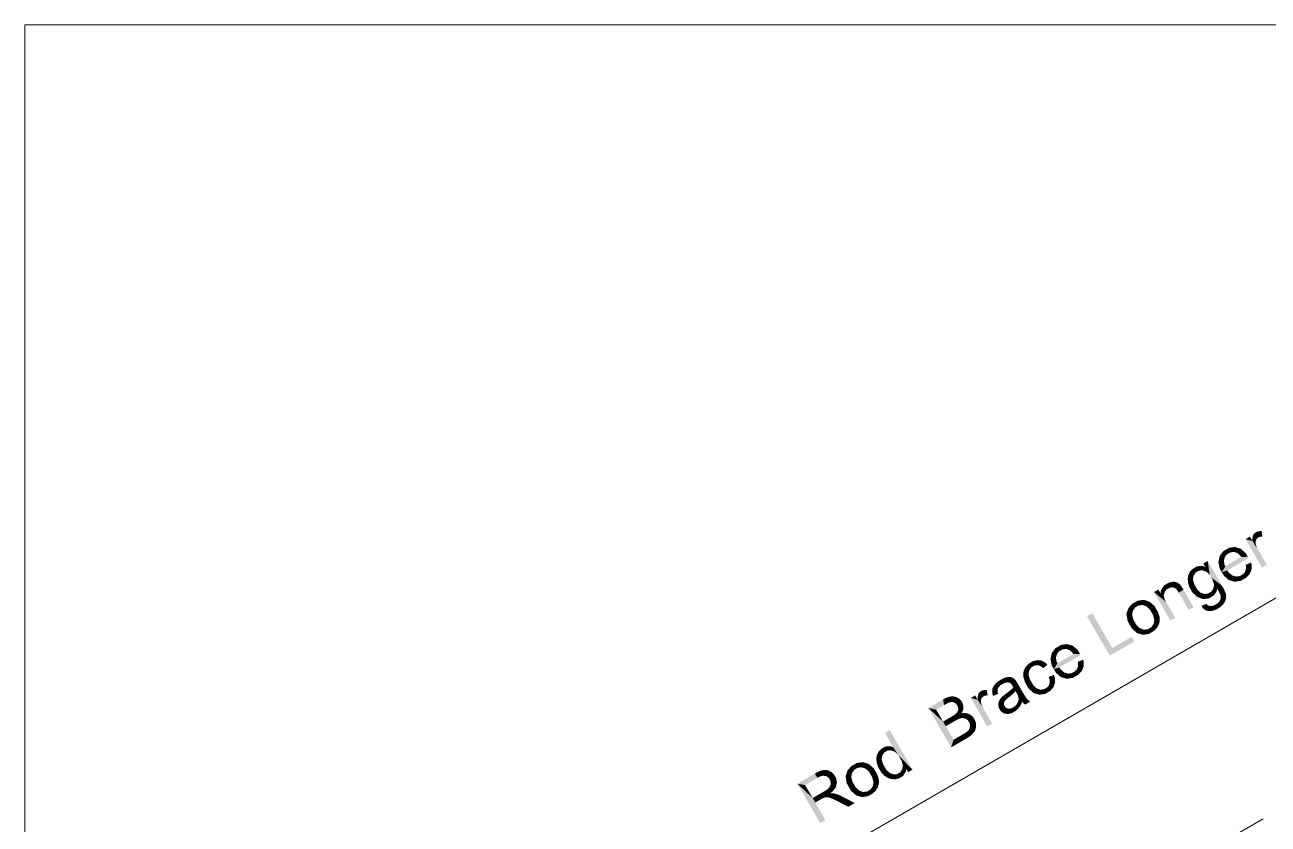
# Model space of a CAD drawing. Header units: millimetres. Extents: x 2 to 579, y 1 to 405.
# Drawn here: x 128.33 to 165.26, y 131.91 to 155.66 of the extents above; entities that cross this region are included whole.
import ezdxf

# ---------------------------------------------------------------- set-up
doc = ezdxf.new("R2010")
doc.units = ezdxf.units.MM
doc.linetypes.add('XKITLINE00', pattern=[0])
doc.layers.add('LinkedObject', color=7, linetype='Continuous', lineweight=0)

# ---------------------------------------------------------------- blocks, each defined once
blk = doc.blocks.new('*A4')
at = {"layer": 'LinkedObject'}
for points in [[(164.798, 140.325), (164.593, 140.379), (164.723, 140.454)], [(164.593, 140.379), (164.798, 140.325), (165.083, 139.531)], [(164.807, 140.47), (164.798, 140.325), (164.796, 140.384)], [(164.82, 140.496), (164.798, 140.325), (164.807, 140.47)], [(164.95, 140.411), (164.798, 140.325), (164.82, 140.496)], [(164.916, 140.373), (164.798, 140.325), (164.95, 140.411)], [(164.905, 140.348), (164.798, 140.325), (164.916, 140.373)], [(164.832, 140.523), (164.973, 140.425), (164.82, 140.496)], [(164.82, 140.496), (164.973, 140.425), (164.95, 140.411)], [(164.87, 140.563), (164.973, 140.425), (164.832, 140.523)], [(164.895, 140.578), (164.973, 140.425), (164.87, 140.563)], [(165.018, 140.618), (164.895, 140.578), (164.931, 140.599)], [(165.068, 140.617), (164.895, 140.578), (165.018, 140.618)], [(165.06, 140.455), (164.895, 140.578), (165.068, 140.617)], [(164.895, 140.578), (164.999, 140.44), (164.973, 140.425)], [(164.999, 140.44), (164.895, 140.578), (165.06, 140.455)], [(165.06, 140.455), (165.068, 140.617), (165.095, 140.455)], [(164.024, 140.074), (163.807, 139.792), (163.936, 140.024)], [(164.043, 139.928), (163.807, 139.792), (164.024, 140.074)], [(163.936, 140.024), (163.807, 139.792), (163.828, 139.882)], [(164.28, 140.146), (164.024, 140.074), (164.108, 140.123)], [(164.368, 140.119), (164.024, 140.074), (164.28, 140.146)], [(164.26, 139.998), (164.024, 140.074), (164.368, 140.119)], [(164.024, 140.074), (164.147, 139.988), (164.093, 139.957)], [(164.147, 139.988), (164.024, 140.074), (164.26, 139.998)], [(164.043, 139.928), (164.024, 140.074), (164.093, 139.957)], [(164.26, 139.998), (164.368, 140.119), (164.318, 139.977)], [(164.368, 140.119), (164.356, 139.963), (164.318, 139.977)], [(164.356, 139.963), (164.368, 140.119), (164.429, 139.898)], [(164.603, 139.961), (164.368, 140.119), (164.455, 140.092)], [(164.429, 139.898), (164.368, 140.119), (164.603, 139.961)], [(164.895, 140.323), (164.798, 140.325), (164.905, 140.348)], [(164.798, 140.325), (164.971, 140.058), (165.227, 139.614)], [(164.971, 140.058), (164.798, 140.325), (164.944, 140.103)], [(164.944, 140.103), (164.798, 140.325), (164.908, 140.194)], [(164.908, 140.194), (164.798, 140.325), (164.898, 140.239)], [(164.898, 140.239), (164.798, 140.325), (164.891, 140.269)], [(164.891, 140.269), (164.798, 140.325), (164.895, 140.323)], [(165.083, 139.531), (164.798, 140.325), (165.227, 139.614)], [(163.471, 139.73), (163.398, 139.551), (163.339, 139.653)], [(163.53, 139.316), (163.398, 139.551), (163.471, 139.73)], [(163.575, 139.239), (163.471, 139.73), (163.893, 138.998)], [(163.53, 139.316), (163.471, 139.73), (163.575, 139.239)], [(163.807, 139.792), (163.827, 139.503), (163.786, 139.701)], [(163.98, 139.847), (163.807, 139.792), (164.043, 139.928)], [(163.965, 139.795), (163.807, 139.792), (163.98, 139.847)], [(163.807, 139.792), (163.965, 139.795), (163.951, 139.742)], [(163.951, 139.742), (163.827, 139.503), (163.807, 139.792)], [(163.964, 139.632), (163.827, 139.503), (163.951, 139.742)], [(163.827, 139.503), (163.964, 139.632), (163.993, 139.575)], [(164.667, 139.849), (163.889, 139.396), (164.663, 139.856)], [(163.993, 139.575), (164.663, 139.856), (163.889, 139.396)], [(164.677, 139.83), (163.889, 139.396), (164.667, 139.849)], [(164.684, 139.817), (163.889, 139.396), (164.677, 139.83)], [(164.053, 139.452), (163.889, 139.396), (164.684, 139.817)], [(164.465, 139.848), (164.663, 139.856), (163.993, 139.575)], [(164.429, 139.898), (164.603, 139.961), (164.465, 139.848)], [(164.663, 139.856), (164.465, 139.848), (164.603, 139.961)], [(164.757, 139.683), (164.607, 139.56), (164.597, 139.615)], [(164.601, 139.468), (164.757, 139.683), (164.77, 139.469)], [(164.607, 139.56), (164.757, 139.683), (164.601, 139.468)], [(164.77, 139.469), (164.757, 139.683), (164.777, 139.607)], [(162.892, 139.308), (163.042, 139.244), (162.874, 139.193)], [(163.053, 139.302), (162.892, 139.308), (162.917, 139.36)], [(163.042, 139.244), (162.892, 139.308), (163.053, 139.302)], [(162.943, 139.412), (163.112, 139.388), (162.917, 139.36)], [(162.917, 139.36), (163.112, 139.388), (163.053, 139.302)], [(163.025, 139.497), (163.112, 139.388), (162.943, 139.412)], [(163.081, 139.529), (163.112, 139.388), (163.025, 139.497)], [(163.314, 139.583), (163.081, 139.529), (163.156, 139.573)], [(163.398, 139.551), (163.081, 139.529), (163.314, 139.583)], [(163.314, 139.452), (163.081, 139.529), (163.398, 139.551)], [(163.081, 139.529), (163.208, 139.444), (163.16, 139.416)], [(163.208, 139.444), (163.081, 139.529), (163.314, 139.452)], [(163.112, 139.388), (163.081, 139.529), (163.16, 139.416)], [(163.314, 139.452), (163.398, 139.551), (163.371, 139.433)], [(163.371, 139.433), (163.398, 139.551), (163.428, 139.413)], [(163.428, 139.413), (163.398, 139.551), (163.53, 139.316)], [(163.993, 139.575), (163.889, 139.396), (163.827, 139.503)], [(164.097, 139.385), (163.889, 139.396), (164.053, 139.452)], [(163.889, 139.396), (164.183, 139.138), (163.948, 139.293)], [(164.097, 139.385), (164.183, 139.138), (163.889, 139.396)], [(163.948, 139.293), (164.183, 139.138), (164.095, 139.164)], [(164.198, 139.301), (164.183, 139.138), (164.097, 139.385)], [(164.183, 139.138), (164.198, 139.301), (164.27, 139.113)], [(164.255, 139.284), (164.27, 139.113), (164.198, 139.301)], [(164.312, 139.268), (164.27, 139.113), (164.255, 139.284)], [(164.312, 139.268), (164.543, 139.194), (164.27, 139.113)], [(164.422, 139.282), (164.543, 139.194), (164.312, 139.268)], [(164.475, 139.312), (164.543, 139.194), (164.422, 139.282)], [(164.514, 139.335), (164.543, 139.194), (164.475, 139.312)], [(164.514, 139.335), (164.744, 139.406), (164.543, 139.194)], [(164.57, 139.395), (164.744, 139.406), (164.514, 139.335)], [(164.543, 139.194), (164.744, 139.406), (164.617, 139.237)], [(164.585, 139.432), (164.77, 139.469), (164.57, 139.395)], [(164.744, 139.406), (164.57, 139.395), (164.77, 139.469)], [(164.601, 139.468), (164.77, 139.469), (164.585, 139.432)], [(164.617, 139.237), (164.744, 139.406), (164.717, 139.343)], [(162.073, 138.761), (161.873, 138.807), (162.003, 138.882)], [(162.261, 139.056), (162.079, 138.858), (162.173, 139.005)], [(162.256, 138.888), (162.079, 138.858), (162.261, 139.056)], [(162.194, 138.813), (162.079, 138.858), (162.256, 138.888)], [(162.256, 138.888), (162.261, 139.056), (162.302, 138.914)], [(162.299, 139.078), (162.388, 138.946), (162.261, 139.056)], [(162.261, 139.056), (162.388, 138.946), (162.331, 138.931)], [(162.302, 138.914), (162.261, 139.056), (162.331, 138.931)], [(162.377, 139.105), (162.388, 138.946), (162.299, 139.078)], [(162.417, 139.109), (162.388, 138.946), (162.377, 139.105)], [(162.388, 138.946), (162.417, 139.109), (162.417, 138.946)], [(162.526, 139.106), (162.417, 139.109), (162.457, 139.114)], [(162.417, 139.109), (162.446, 138.945), (162.417, 138.946)], [(162.555, 139.092), (162.417, 139.109), (162.526, 139.106)], [(162.495, 138.927), (162.417, 139.109), (162.555, 139.092)], [(162.446, 138.945), (162.417, 139.109), (162.495, 138.927)], [(162.555, 139.092), (162.516, 138.911), (162.495, 138.927)], [(162.584, 139.079), (162.516, 138.911), (162.555, 139.092)], [(162.637, 139.039), (162.516, 138.911), (162.584, 139.079)], [(162.516, 138.911), (162.637, 139.039), (162.537, 138.894)], [(162.537, 138.894), (162.637, 139.039), (162.661, 139.012)], [(162.661, 139.012), (162.583, 138.833), (162.537, 138.894)], [(162.676, 138.995), (162.583, 138.833), (162.661, 139.012)], [(162.721, 138.927), (162.583, 138.833), (162.676, 138.995)], [(162.721, 138.927), (162.609, 138.789), (162.583, 138.833)], [(162.749, 138.877), (162.609, 138.789), (162.721, 138.927)], [(162.874, 139.193), (163.042, 139.244), (162.882, 139.129)], [(162.882, 139.129), (163.042, 139.244), (163.031, 139.186)], [(163.031, 139.186), (162.967, 138.88), (162.882, 139.129)], [(162.882, 139.129), (162.967, 138.88), (162.889, 139.065)], [(162.889, 139.065), (162.967, 138.88), (162.932, 138.94)], [(163.064, 139.052), (162.967, 138.88), (163.031, 139.186)], [(162.967, 138.88), (163.064, 139.052), (163.108, 138.975)], [(163.157, 138.892), (162.967, 138.88), (163.108, 138.975)], [(163.157, 138.892), (163.237, 138.633), (162.967, 138.88)], [(163.26, 138.789), (163.237, 138.633), (163.157, 138.892)], [(163.75, 138.909), (163.574, 138.818), (163.635, 138.904)], [(163.735, 138.826), (163.574, 138.818), (163.75, 138.909)], [(163.575, 139.239), (163.893, 138.998), (163.622, 139.157)], [(163.622, 139.157), (163.893, 138.998), (163.658, 139.019)], [(163.646, 138.961), (163.75, 138.909), (163.635, 138.904)], [(163.658, 139.019), (163.75, 138.909), (163.646, 138.961)], [(163.658, 139.019), (163.893, 138.998), (163.75, 138.909)], [(163.893, 138.998), (163.791, 138.839), (163.75, 138.909)], [(163.951, 138.899), (163.791, 138.839), (163.893, 138.998)], [(163.791, 138.839), (163.951, 138.899), (163.839, 138.745)], [(163.839, 138.745), (163.951, 138.899), (164.011, 138.748)], [(164.27, 139.113), (164.543, 139.194), (164.45, 139.14)], [(161.561, 138.575), (161.298, 138.499), (161.386, 138.55)], [(161.65, 138.55), (161.298, 138.499), (161.561, 138.575)], [(161.532, 138.421), (161.298, 138.499), (161.65, 138.55)], [(161.532, 138.421), (161.65, 138.55), (161.591, 138.402)], [(161.65, 138.55), (161.65, 138.382), (161.591, 138.402)], [(161.885, 138.398), (161.65, 138.55), (161.738, 138.524)], [(161.943, 138.298), (161.65, 138.55), (161.885, 138.398)], [(161.755, 138.284), (161.65, 138.55), (161.943, 138.298)], [(161.65, 138.382), (161.65, 138.55), (161.755, 138.284)], [(161.873, 138.807), (162.239, 138.505), (162.363, 137.959)], [(162.239, 138.505), (161.873, 138.807), (162.192, 138.587)], [(162.162, 138.716), (161.873, 138.807), (162.073, 138.761)], [(162.192, 138.587), (161.873, 138.807), (162.162, 138.716)], [(162.079, 138.858), (162.194, 138.813), (162.073, 138.761)], [(162.073, 138.761), (162.194, 138.813), (162.162, 138.716)], [(162.609, 138.789), (162.749, 138.877), (162.907, 138.273)], [(162.907, 138.273), (162.749, 138.877), (163.05, 138.356)], [(162.967, 138.88), (163.237, 138.633), (163.018, 138.791)], [(163.018, 138.791), (163.237, 138.633), (163.153, 138.668)], [(163.237, 138.633), (163.26, 138.789), (163.315, 138.77)], [(163.37, 138.751), (163.237, 138.633), (163.315, 138.77)], [(163.37, 138.751), (163.58, 138.663), (163.237, 138.633)], [(163.237, 138.633), (163.58, 138.663), (163.322, 138.597)], [(163.322, 138.597), (163.58, 138.663), (163.493, 138.612)], [(163.475, 138.761), (163.58, 138.663), (163.37, 138.751)], [(163.58, 138.663), (163.475, 138.761), (163.525, 138.79)], [(163.574, 138.818), (163.58, 138.663), (163.525, 138.79)], [(163.65, 138.703), (163.574, 138.818), (163.735, 138.826)], [(163.58, 138.663), (163.574, 138.818), (163.65, 138.703)], [(163.821, 138.531), (163.963, 138.491), (163.756, 138.466)], [(163.963, 138.491), (163.821, 138.531), (163.837, 138.566)], [(163.852, 138.602), (163.963, 138.491), (163.837, 138.566)], [(163.839, 138.745), (164.011, 138.748), (163.846, 138.72)], [(163.846, 138.72), (164.011, 138.748), (163.857, 138.678)], [(164.015, 138.695), (163.852, 138.602), (163.857, 138.678)], [(164.019, 138.642), (163.852, 138.602), (164.015, 138.695)], [(163.993, 138.54), (163.852, 138.602), (164.019, 138.642)], [(163.963, 138.491), (163.852, 138.602), (163.993, 138.54)], [(163.857, 138.678), (164.011, 138.748), (164.015, 138.695)], [(160.04, 138.176), (160.561, 136.918), (159.885, 138.086)], [(160.635, 137.145), (160.561, 136.918), (160.04, 138.176)], [(161.087, 138.251), (161.158, 137.828), (161.054, 138.157)], [(161.054, 138.157), (161.158, 137.828), (161.09, 137.945)], [(161.298, 138.499), (161.087, 138.251), (161.22, 138.454)], [(161.314, 138.349), (161.087, 138.251), (161.298, 138.499)], [(161.22, 138.454), (161.087, 138.251), (161.114, 138.33)], [(161.248, 138.257), (161.087, 138.251), (161.314, 138.349)], [(161.087, 138.251), (161.248, 138.257), (161.235, 138.196)], [(161.223, 138.136), (161.158, 137.828), (161.087, 138.251)], [(161.223, 138.136), (161.087, 138.251), (161.235, 138.196)], [(161.298, 138.499), (161.42, 138.411), (161.367, 138.38)], [(161.42, 138.411), (161.298, 138.499), (161.532, 138.421)], [(161.314, 138.349), (161.298, 138.499), (161.367, 138.38)], [(161.755, 138.284), (161.943, 138.298), (161.8, 138.205)], [(161.943, 138.298), (161.848, 138.122), (161.8, 138.205)], [(161.848, 138.122), (161.943, 138.298), (161.884, 137.978)], [(161.884, 137.978), (161.943, 138.298), (162.043, 138.012)], [(162.04, 138.073), (161.943, 138.298), (161.99, 138.216)], [(162.043, 138.012), (161.943, 138.298), (162.04, 138.073)], [(162.363, 137.959), (162.239, 138.505), (162.507, 138.042)], [(163.458, 138.429), (163.284, 138.399), (163.435, 138.459)], [(163.284, 138.399), (163.458, 138.429), (163.322, 138.33)], [(163.322, 138.33), (163.458, 138.429), (163.426, 138.253)], [(163.426, 138.253), (163.458, 138.429), (163.492, 138.246)], [(163.492, 138.246), (163.458, 138.429), (163.509, 138.396)], [(163.538, 138.393), (163.492, 138.246), (163.509, 138.396)], [(163.576, 138.389), (163.492, 138.246), (163.538, 138.393)], [(163.576, 138.389), (163.776, 138.319), (163.492, 138.246)], [(163.492, 138.246), (163.776, 138.319), (163.559, 138.239)], [(163.559, 138.239), (163.776, 138.319), (163.701, 138.275)], [(163.66, 138.411), (163.776, 138.319), (163.576, 138.389)], [(163.776, 138.319), (163.66, 138.411), (163.706, 138.438)], [(163.756, 138.466), (163.776, 138.319), (163.706, 138.438)], [(163.756, 138.466), (163.963, 138.491), (163.776, 138.319)], [(163.776, 138.319), (163.963, 138.491), (163.84, 138.356)], [(163.84, 138.356), (163.963, 138.491), (163.933, 138.442)], [(161.258, 137.994), (161.158, 137.828), (161.223, 138.136)], [(161.158, 137.828), (161.258, 137.994), (161.305, 137.913)], [(161.352, 137.831), (161.158, 137.828), (161.305, 137.913)], [(161.352, 137.831), (161.457, 137.562), (161.158, 137.828)], [(161.158, 137.828), (161.457, 137.562), (161.219, 137.72)], [(161.458, 137.73), (161.457, 137.562), (161.352, 137.831)], [(161.984, 137.784), (161.795, 137.763), (161.86, 137.855)], [(161.952, 137.731), (161.795, 137.763), (161.984, 137.784)], [(161.872, 137.916), (162.016, 137.837), (161.86, 137.855)], [(161.86, 137.855), (162.016, 137.837), (161.984, 137.784)], [(162.043, 138.012), (161.872, 137.916), (161.884, 137.978)], [(162.045, 137.951), (161.872, 137.916), (162.043, 138.012)], [(162.016, 137.837), (161.872, 137.916), (162.045, 137.951)], [(161.29, 137.339), (160.635, 137.145), (161.21, 137.477)], [(161.219, 137.72), (161.457, 137.562), (161.369, 137.588)], [(161.457, 137.562), (161.458, 137.73), (161.516, 137.71)], [(161.575, 137.69), (161.457, 137.562), (161.516, 137.71)], [(161.575, 137.69), (161.81, 137.614), (161.457, 137.562)], [(161.457, 137.562), (161.81, 137.614), (161.545, 137.537)], [(161.545, 137.537), (161.81, 137.614), (161.721, 137.563)], [(161.688, 137.701), (161.81, 137.614), (161.575, 137.69)], [(161.81, 137.614), (161.688, 137.701), (161.742, 137.733)], [(161.795, 137.763), (161.81, 137.614), (161.742, 137.733)], [(161.865, 137.646), (161.795, 137.763), (161.952, 137.731)], [(161.81, 137.614), (161.795, 137.763), (161.865, 137.646)], [(159.035, 137.191), (158.818, 136.908), (158.948, 137.141)], [(159.055, 137.045), (158.818, 136.908), (159.035, 137.191)], [(158.948, 137.141), (158.818, 136.908), (158.839, 136.999)], [(158.991, 136.964), (158.818, 136.908), (159.055, 137.045)], [(159.292, 137.262), (159.035, 137.191), (159.12, 137.24)], [(159.379, 137.236), (159.035, 137.191), (159.292, 137.262)], [(159.272, 137.115), (159.035, 137.191), (159.379, 137.236)], [(159.035, 137.191), (159.159, 137.105), (159.104, 137.074)], [(159.159, 137.105), (159.035, 137.191), (159.272, 137.115)], [(159.055, 137.045), (159.035, 137.191), (159.104, 137.074)], [(159.272, 137.115), (159.379, 137.236), (159.33, 137.093)], [(159.379, 137.236), (159.368, 137.08), (159.33, 137.093)], [(159.368, 137.08), (159.379, 137.236), (159.441, 137.015)], [(159.614, 137.077), (159.379, 137.236), (159.466, 137.209)], [(159.441, 137.015), (159.379, 137.236), (159.614, 137.077)], [(159.441, 137.015), (159.614, 137.077), (159.477, 136.964)], [(159.675, 136.972), (159.477, 136.964), (159.614, 137.077)], [(160.561, 136.918), (160.635, 137.145), (161.29, 137.339)], [(158.16, 136.685), (158.234, 136.571), (158.074, 136.601)], [(158.214, 136.717), (158.234, 136.571), (158.16, 136.685)], [(158.416, 136.786), (158.214, 136.717), (158.283, 136.756)], [(158.48, 136.777), (158.214, 136.717), (158.416, 136.786)], [(158.397, 136.636), (158.214, 136.717), (158.48, 136.777)], [(158.214, 136.717), (158.324, 136.622), (158.288, 136.602)], [(158.324, 136.622), (158.214, 136.717), (158.397, 136.636)], [(158.234, 136.571), (158.214, 136.717), (158.288, 136.602)], [(158.397, 136.636), (158.48, 136.777), (158.435, 136.629)], [(158.48, 136.777), (158.473, 136.622), (158.435, 136.629)], [(158.473, 136.622), (158.48, 136.777), (158.545, 136.578)], [(158.657, 136.7), (158.48, 136.777), (158.544, 136.767)], [(158.707, 136.643), (158.48, 136.777), (158.657, 136.7)], [(158.545, 136.578), (158.48, 136.777), (158.707, 136.643)], [(158.818, 136.908), (158.838, 136.62), (158.797, 136.818)], [(158.977, 136.912), (158.818, 136.908), (158.991, 136.964)], [(158.818, 136.908), (158.977, 136.912), (158.962, 136.859)], [(158.962, 136.859), (158.838, 136.62), (158.818, 136.908)], [(158.976, 136.749), (158.838, 136.62), (158.962, 136.859)], [(158.838, 136.62), (158.976, 136.749), (159.004, 136.692)], [(159.004, 136.692), (158.9, 136.513), (158.838, 136.62)], [(159.678, 136.966), (158.9, 136.513), (159.675, 136.972)], [(159.004, 136.692), (159.675, 136.972), (158.9, 136.513)], [(159.689, 136.947), (158.9, 136.513), (159.678, 136.966)], [(159.696, 136.934), (158.9, 136.513), (159.689, 136.947)], [(159.064, 136.569), (158.9, 136.513), (159.696, 136.934)], [(159.477, 136.964), (159.675, 136.972), (159.004, 136.692)], [(159.768, 136.799), (159.619, 136.677), (159.609, 136.732)], [(159.613, 136.585), (159.768, 136.799), (159.782, 136.586)], [(159.619, 136.677), (159.768, 136.799), (159.613, 136.585)], [(159.782, 136.586), (159.768, 136.799), (159.788, 136.724)], [(158.011, 136.496), (158.157, 136.422), (157.986, 136.379)], [(157.986, 136.379), (158.157, 136.422), (157.993, 136.315)], [(157.993, 136.315), (158.157, 136.422), (158.146, 136.364)], [(158.146, 136.364), (158.087, 136.048), (157.993, 136.315)], [(157.993, 136.315), (158.087, 136.048), (158, 136.25)], [(158.168, 136.481), (158.011, 136.496), (158.042, 136.549)], [(158.157, 136.422), (158.011, 136.496), (158.168, 136.481)], [(158.074, 136.601), (158.234, 136.571), (158.042, 136.549)], [(158.042, 136.549), (158.234, 136.571), (158.168, 136.481)], [(158.183, 136.222), (158.087, 136.048), (158.146, 136.364)], [(158.545, 136.578), (158.707, 136.643), (158.58, 136.541)], [(158.897, 136.346), (158.768, 136.224), (158.745, 136.283)], [(158.768, 136.224), (158.897, 136.346), (158.779, 136.124)], [(158.779, 136.124), (158.897, 136.346), (158.911, 136.049)], [(158.935, 136.118), (158.897, 136.346), (158.928, 136.266)], [(158.911, 136.049), (158.897, 136.346), (158.935, 136.118)], [(159.109, 136.501), (158.9, 136.513), (159.064, 136.569)], [(158.9, 136.513), (159.194, 136.255), (158.96, 136.41)], [(159.109, 136.501), (159.194, 136.255), (158.9, 136.513)], [(158.96, 136.41), (159.194, 136.255), (159.107, 136.281)], [(159.21, 136.417), (159.194, 136.255), (159.109, 136.501)], [(159.194, 136.255), (159.21, 136.417), (159.282, 136.229)], [(159.267, 136.401), (159.282, 136.229), (159.21, 136.417)], [(159.323, 136.384), (159.282, 136.229), (159.267, 136.401)], [(159.323, 136.384), (159.554, 136.311), (159.282, 136.229)], [(159.282, 136.229), (159.554, 136.311), (159.462, 136.257)], [(159.433, 136.398), (159.554, 136.311), (159.323, 136.384)], [(159.486, 136.429), (159.554, 136.311), (159.433, 136.398)], [(159.526, 136.452), (159.554, 136.311), (159.486, 136.429)], [(159.526, 136.452), (159.755, 136.523), (159.554, 136.311)], [(159.581, 136.511), (159.755, 136.523), (159.526, 136.452)], [(159.554, 136.311), (159.755, 136.523), (159.628, 136.353)], [(159.597, 136.548), (159.782, 136.586), (159.581, 136.511)], [(159.755, 136.523), (159.581, 136.511), (159.782, 136.586)], [(159.613, 136.585), (159.782, 136.586), (159.597, 136.548)], [(159.628, 136.353), (159.755, 136.523), (159.728, 136.459)], [(157.241, 135.948), (157.07, 135.902), (157.255, 135.98)], [(157.076, 135.942), (157.255, 135.98), (157.07, 135.902)], [(157.228, 135.917), (157.07, 135.902), (157.241, 135.948)], [(157.115, 136.021), (157.255, 135.98), (157.076, 135.942)], [(157.148, 136.06), (157.255, 135.98), (157.115, 136.021)], [(157.268, 136.17), (157.148, 136.06), (157.18, 136.099)], [(157.32, 136.041), (157.148, 136.06), (157.268, 136.17)], [(157.255, 135.98), (157.148, 136.06), (157.32, 136.041)], [(157.323, 136.201), (157.424, 136.101), (157.268, 136.17)], [(157.32, 136.041), (157.268, 136.17), (157.37, 136.07)], [(157.37, 136.07), (157.268, 136.17), (157.424, 136.101)], [(157.513, 136.278), (157.323, 136.201), (157.472, 136.271)], [(157.52, 136.124), (157.323, 136.201), (157.513, 136.278)], [(157.472, 136.271), (157.323, 136.201), (157.377, 136.233)], [(157.424, 136.101), (157.323, 136.201), (157.52, 136.124)], [(157.623, 136.281), (157.513, 136.278), (157.555, 136.284)], [(157.65, 136.271), (157.513, 136.278), (157.623, 136.281)], [(157.52, 136.124), (157.513, 136.278), (157.562, 136.116)], [(157.562, 136.116), (157.513, 136.278), (157.592, 136.11)], [(157.513, 136.278), (157.648, 136.06), (157.592, 136.11)], [(157.65, 136.271), (157.648, 136.06), (157.513, 136.278)], [(157.662, 135.94), (157.76, 135.866), (157.548, 135.841)], [(157.677, 136.261), (157.648, 136.06), (157.65, 136.271)], [(157.728, 136.225), (157.648, 136.06), (157.677, 136.261)], [(157.751, 136.199), (157.648, 136.06), (157.728, 136.225)], [(157.648, 136.06), (157.751, 136.199), (157.765, 136.183)], [(157.648, 136.06), (157.765, 136.183), (157.673, 136.016)], [(157.694, 135.978), (157.76, 135.866), (157.662, 135.94)], [(157.673, 136.016), (157.765, 136.183), (157.676, 136.012)], [(157.676, 136.012), (157.765, 136.183), (157.686, 135.993)], [(157.686, 135.993), (157.765, 136.183), (157.694, 135.978)], [(157.694, 135.978), (157.765, 136.183), (157.76, 135.866)], [(157.807, 136.119), (157.76, 135.866), (157.765, 136.183)], [(157.835, 136.071), (157.76, 135.866), (157.807, 136.119)], [(157.835, 136.071), (157.79, 135.813), (157.76, 135.866)], [(157.946, 135.88), (157.79, 135.813), (157.835, 136.071)], [(158, 136.25), (158.087, 136.048), (158.047, 136.117)], [(158.087, 136.048), (158.183, 136.222), (158.231, 136.138)], [(158.281, 136.052), (158.087, 136.048), (158.231, 136.138)], [(158.281, 136.052), (158.38, 135.784), (158.087, 136.048)], [(158.087, 136.048), (158.38, 135.784), (158.148, 135.942)], [(158.148, 135.942), (158.38, 135.784), (158.295, 135.81)], [(158.385, 135.947), (158.38, 135.784), (158.281, 136.052)], [(158.38, 135.784), (158.385, 135.947), (158.44, 135.927)], [(158.495, 135.908), (158.38, 135.784), (158.44, 135.927)], [(158.725, 135.831), (158.602, 135.918), (158.655, 135.948)], [(158.697, 135.973), (158.725, 135.831), (158.655, 135.948)], [(158.697, 135.973), (158.911, 136.049), (158.725, 135.831)], [(158.752, 136.039), (158.911, 136.049), (158.697, 135.973)], [(158.725, 135.831), (158.911, 136.049), (158.794, 135.871)], [(158.911, 136.049), (158.752, 136.039), (158.766, 136.082)], [(158.779, 136.124), (158.911, 136.049), (158.766, 136.082)], [(158.794, 135.871), (158.911, 136.049), (158.887, 135.98)], [(155.638, 135.448), (155.17, 135.361), (155.609, 135.615)], [(155.676, 135.654), (155.795, 135.528), (155.609, 135.615)], [(155.609, 135.615), (155.795, 135.528), (155.701, 135.484)], [(155.638, 135.448), (155.609, 135.615), (155.701, 135.484)], [(155.794, 135.698), (155.795, 135.528), (155.676, 135.654)], [(155.857, 135.541), (155.794, 135.698), (155.844, 135.704)], [(155.795, 135.528), (155.794, 135.698), (155.826, 135.534)], [(155.826, 135.534), (155.794, 135.698), (155.857, 135.541)], [(155.895, 135.709), (155.914, 135.534), (155.844, 135.704)], [(155.844, 135.704), (155.914, 135.534), (155.857, 135.541)], [(155.99, 135.691), (155.914, 135.534), (155.895, 135.709)], [(156.034, 135.668), (155.914, 135.534), (155.99, 135.691)], [(155.914, 135.534), (156.034, 135.668), (155.941, 135.52)], [(156.034, 135.668), (155.968, 135.506), (155.941, 135.52)], [(155.968, 135.506), (156.034, 135.668), (156.011, 135.463)], [(156.011, 135.463), (156.034, 135.668), (156.169, 135.54)], [(156.146, 135.58), (156.034, 135.668), (156.079, 135.644)], [(156.169, 135.54), (156.034, 135.668), (156.146, 135.58)], [(156.636, 135.607), (156.431, 135.661), (156.561, 135.736)], [(156.431, 135.661), (156.636, 135.607), (156.921, 134.814)], [(156.645, 135.752), (156.636, 135.607), (156.634, 135.667)], [(156.658, 135.779), (156.636, 135.607), (156.645, 135.752)], [(156.788, 135.694), (156.636, 135.607), (156.658, 135.779)], [(156.754, 135.656), (156.636, 135.607), (156.788, 135.694)], [(156.743, 135.631), (156.636, 135.607), (156.754, 135.656)], [(156.733, 135.606), (156.636, 135.607), (156.743, 135.631)], [(156.636, 135.607), (156.809, 135.34), (157.065, 134.897)], [(156.809, 135.34), (156.636, 135.607), (156.782, 135.386)], [(156.782, 135.386), (156.636, 135.607), (156.746, 135.476)], [(156.746, 135.476), (156.636, 135.607), (156.736, 135.522)], [(156.736, 135.522), (156.636, 135.607), (156.729, 135.551)], [(156.729, 135.551), (156.636, 135.607), (156.733, 135.606)], [(156.921, 134.814), (156.636, 135.607), (157.065, 134.897)], [(156.67, 135.805), (156.811, 135.708), (156.658, 135.779)], [(156.658, 135.779), (156.811, 135.708), (156.788, 135.694)], [(156.708, 135.846), (156.811, 135.708), (156.67, 135.805)], [(156.733, 135.861), (156.811, 135.708), (156.708, 135.846)], [(156.856, 135.901), (156.733, 135.861), (156.769, 135.881)], [(156.906, 135.9), (156.733, 135.861), (156.856, 135.901)], [(156.898, 135.738), (156.733, 135.861), (156.906, 135.9)], [(156.733, 135.861), (156.837, 135.723), (156.811, 135.708)], [(156.837, 135.723), (156.733, 135.861), (156.898, 135.738)], [(156.898, 135.738), (156.906, 135.9), (156.933, 135.738)], [(157.07, 135.902), (157.091, 135.72), (157.064, 135.861)], [(157.064, 135.861), (157.091, 135.72), (157.075, 135.771)], [(157.228, 135.917), (157.091, 135.72), (157.07, 135.902)], [(157.228, 135.834), (157.091, 135.72), (157.228, 135.917)], [(157.091, 135.72), (157.228, 135.834), (157.242, 135.782)], [(157.42, 135.517), (157.263, 135.55), (157.276, 135.579)], [(157.29, 135.608), (157.435, 135.557), (157.276, 135.579)], [(157.276, 135.579), (157.435, 135.557), (157.42, 135.517)], [(157.328, 135.661), (157.435, 135.557), (157.29, 135.608)], [(157.352, 135.686), (157.435, 135.557), (157.328, 135.661)], [(157.37, 135.704), (157.462, 135.594), (157.352, 135.686)], [(157.435, 135.557), (157.352, 135.686), (157.448, 135.576)], [(157.448, 135.576), (157.352, 135.686), (157.462, 135.594)], [(157.428, 135.751), (157.516, 135.645), (157.37, 135.704)], [(157.37, 135.704), (157.516, 135.645), (157.462, 135.594)], [(157.467, 135.781), (157.557, 135.677), (157.428, 135.751)], [(157.428, 135.751), (157.557, 135.677), (157.516, 135.645)], [(157.548, 135.841), (157.629, 135.733), (157.467, 135.781)], [(157.467, 135.781), (157.629, 135.733), (157.557, 135.677)], [(157.548, 135.841), (157.76, 135.866), (157.629, 135.733)], [(157.629, 135.733), (157.76, 135.866), (157.73, 135.828)], [(157.946, 135.88), (157.817, 135.766), (157.79, 135.813)], [(158.081, 135.656), (157.957, 135.552), (157.812, 135.502)], [(157.834, 135.539), (158.081, 135.656), (157.812, 135.502)], [(157.817, 135.766), (157.946, 135.88), (157.847, 135.687)], [(157.834, 135.539), (158.003, 135.78), (158.081, 135.656)], [(157.853, 135.616), (158.003, 135.78), (157.834, 135.539)], [(157.847, 135.687), (157.946, 135.88), (158.003, 135.78)], [(158.003, 135.78), (157.849, 135.656), (157.847, 135.687)], [(157.849, 135.656), (158.003, 135.78), (157.853, 135.616)], [(157.957, 135.552), (158.081, 135.656), (157.978, 135.524)], [(157.978, 135.524), (158.081, 135.656), (158.101, 135.632)], [(158.101, 135.632), (158.022, 135.48), (157.978, 135.524)], [(158.121, 135.608), (158.022, 135.48), (158.101, 135.632)], [(158.121, 135.608), (158.047, 135.464), (158.022, 135.48)], [(158.169, 135.567), (158.047, 135.464), (158.121, 135.608)], [(158.047, 135.464), (158.169, 135.567), (158.196, 135.551)], [(158.495, 135.908), (158.725, 135.831), (158.38, 135.784)], [(158.38, 135.784), (158.725, 135.831), (158.466, 135.757)], [(158.466, 135.757), (158.725, 135.831), (158.638, 135.781)], [(158.602, 135.918), (158.725, 135.831), (158.495, 135.908)], [(155.404, 135.312), (155.17, 135.361), (155.638, 135.448)], [(155.17, 135.361), (155.688, 134.822), (155.846, 134.192)], [(155.608, 134.959), (155.688, 134.822), (155.17, 135.361)], [(155.17, 135.361), (155.404, 135.312), (155.608, 134.959)], [(155.913, 135.136), (156.15, 135.198), (156.015, 135.01)], [(155.983, 135.185), (156.15, 135.198), (155.913, 135.136)], [(156.002, 135.205), (156.179, 135.242), (155.983, 135.185)], [(156.15, 135.198), (155.983, 135.185), (156.179, 135.242)], [(156.026, 135.231), (156.179, 135.242), (156.002, 135.205)], [(156.169, 135.54), (156.028, 135.434), (156.011, 135.463)], [(156.015, 135.01), (156.15, 135.198), (156.106, 135.05)], [(156.026, 135.231), (156.21, 135.375), (156.179, 135.242)], [(156.054, 135.286), (156.21, 135.375), (156.026, 135.231)], [(156.028, 135.434), (156.169, 135.54), (156.046, 135.403)], [(156.046, 135.403), (156.169, 135.54), (156.06, 135.343)], [(156.057, 135.315), (156.21, 135.375), (156.054, 135.286)], [(156.21, 135.375), (156.057, 135.315), (156.06, 135.343)], [(156.06, 135.343), (156.169, 135.54), (156.21, 135.375)], [(156.15, 135.198), (156.177, 135.065), (156.106, 135.05)], [(156.323, 135.206), (156.15, 135.198), (156.211, 135.213)], [(156.243, 135.058), (156.15, 135.198), (156.323, 135.206)], [(156.177, 135.065), (156.15, 135.198), (156.243, 135.058)], [(156.212, 135.42), (156.169, 135.54), (156.191, 135.502)], [(156.21, 135.375), (156.169, 135.54), (156.212, 135.42)], [(156.179, 135.242), (156.21, 135.375), (156.209, 135.33)], [(156.243, 135.058), (156.323, 135.206), (156.274, 135.044)], [(156.274, 135.044), (156.323, 135.206), (156.305, 135.029)], [(156.305, 135.029), (156.323, 135.206), (156.373, 135.185)], [(157.263, 135.55), (157.419, 135.496), (157.249, 135.488)], [(157.249, 135.488), (157.419, 135.496), (157.25, 135.454)], [(157.25, 135.454), (157.419, 135.496), (157.418, 135.475)], [(157.418, 135.475), (157.287, 135.324), (157.25, 135.454)], [(157.25, 135.454), (157.287, 135.324), (157.251, 135.42)], [(157.251, 135.42), (157.287, 135.324), (157.27, 135.355)], [(157.419, 135.496), (157.263, 135.55), (157.42, 135.517)], [(157.427, 135.435), (157.287, 135.324), (157.418, 135.475)], [(157.287, 135.324), (157.427, 135.435), (157.438, 135.416)], [(157.455, 135.388), (157.287, 135.324), (157.438, 135.416)], [(157.287, 135.324), (157.455, 135.388), (157.318, 135.271)], [(157.318, 135.271), (157.455, 135.388), (157.406, 135.205)], [(157.406, 135.205), (157.455, 135.388), (157.463, 135.193)], [(157.463, 135.193), (157.455, 135.388), (157.504, 135.352)], [(157.504, 135.352), (157.52, 135.181), (157.463, 135.193)], [(157.537, 135.346), (157.52, 135.181), (157.504, 135.352)], [(157.57, 135.339), (157.52, 135.181), (157.537, 135.346)], [(157.52, 135.181), (157.57, 135.339), (157.647, 135.208)], [(157.717, 135.249), (157.57, 135.339), (157.644, 135.357)], [(157.647, 135.208), (157.57, 135.339), (157.717, 135.249)], [(157.686, 135.381), (157.759, 135.273), (157.644, 135.357)], [(157.644, 135.357), (157.759, 135.273), (157.717, 135.249)], [(157.727, 135.405), (157.759, 135.273), (157.686, 135.381)], [(157.859, 135.368), (157.727, 135.405), (157.791, 135.465)], [(157.83, 135.333), (157.727, 135.405), (157.859, 135.368)], [(157.759, 135.273), (157.727, 135.405), (157.83, 135.333)], [(157.957, 135.552), (157.791, 135.465), (157.812, 135.502)], [(157.937, 135.495), (157.791, 135.465), (157.957, 135.552)], [(157.887, 135.403), (157.791, 135.465), (157.937, 135.495)], [(157.859, 135.368), (157.791, 135.465), (157.887, 135.403)], [(155.959, 134.978), (155.608, 134.959), (155.862, 135.106)], [(155.688, 134.822), (155.608, 134.959), (155.959, 134.978)], [(155.846, 134.192), (155.688, 134.822), (155.92, 134.42)], [(156.015, 135.01), (155.862, 135.106), (155.913, 135.136)], [(155.959, 134.978), (155.862, 135.106), (156.015, 135.01)], [(156.373, 135.185), (156.355, 134.982), (156.305, 135.029)], [(156.423, 135.164), (156.355, 134.982), (156.373, 135.185)], [(156.503, 135.092), (156.355, 134.982), (156.423, 135.164)], [(156.532, 135.041), (156.355, 134.982), (156.503, 135.092)], [(156.355, 134.982), (156.532, 135.041), (156.373, 134.95)], [(156.532, 135.041), (156.39, 134.922), (156.373, 134.95)], [(156.39, 134.922), (156.532, 135.041), (156.406, 134.866)], [(156.406, 134.866), (156.532, 135.041), (156.586, 134.869)], [(156.586, 134.869), (156.408, 134.81), (156.406, 134.866)], [(156.589, 134.823), (156.408, 134.81), (156.586, 134.869)], [(156.578, 134.744), (156.408, 134.81), (156.589, 134.823)], [(156.583, 134.914), (156.532, 135.041), (156.556, 135)], [(156.586, 134.869), (156.532, 135.041), (156.583, 134.914)], [(154.026, 134.7), (154.125, 134.197), (153.882, 134.617)], [(154.026, 134.7), (154.283, 133.953), (154.125, 134.197)], [(154.283, 133.953), (154.026, 134.7), (154.702, 133.531)], [(155.92, 134.42), (156.291, 134.45), (155.846, 134.192)], [(156.212, 134.588), (156.291, 134.45), (155.92, 134.42)], [(156.25, 134.61), (156.347, 134.482), (156.212, 134.588)], [(156.212, 134.588), (156.347, 134.482), (156.291, 134.45)], [(156.301, 134.643), (156.436, 134.546), (156.25, 134.61)], [(156.25, 134.61), (156.436, 134.546), (156.347, 134.482)], [(156.314, 134.655), (156.436, 134.546), (156.301, 134.643)], [(156.469, 134.578), (156.314, 134.655), (156.338, 134.675)], [(156.436, 134.546), (156.314, 134.655), (156.469, 134.578)], [(156.374, 134.717), (156.549, 134.676), (156.338, 134.675)], [(156.338, 134.675), (156.549, 134.676), (156.469, 134.578)], [(156.563, 134.71), (156.374, 134.717), (156.397, 134.76)], [(156.549, 134.676), (156.374, 134.717), (156.563, 134.71)], [(156.408, 134.81), (156.578, 134.744), (156.397, 134.76)], [(156.397, 134.76), (156.578, 134.744), (156.563, 134.71)], [(156.469, 134.578), (156.549, 134.676), (156.501, 134.61)], [(153.772, 134.149), (153.859, 134.041), (153.694, 134.067)], [(153.824, 134.179), (153.859, 134.041), (153.772, 134.149)], [(153.862, 134.201), (153.956, 134.097), (153.824, 134.179)], [(153.824, 134.179), (153.956, 134.097), (153.907, 134.068)], [(153.859, 134.041), (153.824, 134.179), (153.907, 134.068)], [(153.94, 134.225), (153.956, 134.097), (153.862, 134.201)], [(153.979, 134.226), (153.956, 134.097), (153.94, 134.225)], [(153.979, 134.226), (154.062, 134.104), (153.956, 134.097)], [(154.018, 134.227), (154.062, 134.104), (153.979, 134.226)], [(154.091, 134.212), (154.062, 134.104), (154.018, 134.227)], [(154.125, 134.197), (154.062, 134.104), (154.091, 134.212)], [(154.062, 134.104), (154.125, 134.197), (154.119, 134.082)], [(154.119, 134.082), (154.125, 134.197), (154.176, 134.061)], [(154.125, 134.197), (154.283, 133.953), (154.176, 134.061)], [(153.218, 133.753), (152.955, 133.677), (153.043, 133.728)], [(153.307, 133.728), (152.955, 133.677), (153.218, 133.753)], [(153.189, 133.599), (152.955, 133.677), (153.307, 133.728)], [(153.189, 133.599), (153.307, 133.728), (153.248, 133.58)], [(153.307, 133.728), (153.307, 133.56), (153.248, 133.58)], [(153.542, 133.576), (153.307, 133.728), (153.395, 133.702)], [(153.6, 133.476), (153.307, 133.728), (153.542, 133.576)], [(153.412, 133.462), (153.307, 133.728), (153.6, 133.476)], [(153.307, 133.56), (153.307, 133.728), (153.412, 133.462)], [(153.641, 133.964), (153.792, 133.898), (153.624, 133.848)], [(153.624, 133.848), (153.792, 133.898), (153.632, 133.784)], [(153.632, 133.784), (153.792, 133.898), (153.783, 133.84)], [(153.783, 133.84), (153.723, 133.53), (153.632, 133.784)], [(153.632, 133.784), (153.723, 133.53), (153.641, 133.72)], [(153.802, 133.955), (153.641, 133.964), (153.667, 134.015)], [(153.792, 133.898), (153.641, 133.964), (153.802, 133.955)], [(153.641, 133.72), (153.723, 133.53), (153.686, 133.593)], [(153.694, 134.067), (153.859, 134.041), (153.667, 134.015)], [(153.667, 134.015), (153.859, 134.041), (153.802, 133.955)], [(153.822, 133.699), (153.723, 133.53), (153.783, 133.84)], [(154.283, 133.953), (154.702, 133.531), (154.333, 133.866)], [(154.333, 133.866), (154.702, 133.531), (154.379, 133.787)], [(154.379, 133.787), (154.702, 133.531), (154.414, 133.651)], [(151.878, 133.287), (151.28, 133.113), (151.798, 133.412)], [(152.053, 133.518), (151.798, 133.412), (152.003, 133.51)], [(152.054, 133.353), (151.798, 133.412), (152.053, 133.518)], [(152.003, 133.51), (151.798, 133.412), (151.876, 133.457)], [(151.798, 133.412), (151.943, 133.325), (151.878, 133.287)], [(151.943, 133.325), (151.798, 133.412), (152.054, 133.353)], [(152.103, 133.525), (152.099, 133.343), (152.053, 133.518)], [(152.053, 133.518), (152.099, 133.343), (152.054, 133.353)], [(152.099, 133.343), (152.103, 133.525), (152.145, 133.334)], [(152.247, 133.481), (152.103, 133.525), (152.2, 133.507)], [(152.145, 133.334), (152.103, 133.525), (152.247, 133.481)], [(152.247, 133.481), (152.214, 133.283), (152.145, 133.334)], [(152.294, 133.456), (152.214, 133.283), (152.247, 133.481)], [(152.37, 133.381), (152.214, 133.283), (152.294, 133.456)], [(152.397, 133.333), (152.214, 133.283), (152.37, 133.381)], [(152.744, 133.429), (152.814, 133.006), (152.711, 133.335)], [(152.955, 133.677), (152.744, 133.429), (152.877, 133.632)], [(152.971, 133.527), (152.744, 133.429), (152.955, 133.677)], [(152.877, 133.632), (152.744, 133.429), (152.771, 133.508)], [(152.905, 133.435), (152.744, 133.429), (152.971, 133.527)], [(152.744, 133.429), (152.905, 133.435), (152.892, 133.374)], [(152.88, 133.314), (152.814, 133.006), (152.744, 133.429)], [(152.88, 133.314), (152.744, 133.429), (152.892, 133.374)], [(152.955, 133.677), (153.077, 133.589), (153.024, 133.558)], [(153.077, 133.589), (152.955, 133.677), (153.189, 133.599)], [(152.971, 133.527), (152.955, 133.677), (153.024, 133.558)], [(153.412, 133.462), (153.6, 133.476), (153.457, 133.383)], [(153.6, 133.476), (153.505, 133.3), (153.457, 133.383)], [(153.505, 133.3), (153.6, 133.476), (153.541, 133.156)], [(153.541, 133.156), (153.6, 133.476), (153.7, 133.19)], [(153.697, 133.251), (153.6, 133.476), (153.647, 133.394)], [(153.7, 133.19), (153.6, 133.476), (153.697, 133.251)], [(153.723, 133.53), (153.822, 133.699), (153.87, 133.615)], [(153.917, 133.533), (153.723, 133.53), (153.87, 133.615)], [(153.723, 133.53), (153.917, 133.533), (153.761, 133.465)], [(153.761, 133.465), (153.917, 133.533), (153.85, 133.363)], [(153.85, 133.363), (153.917, 133.533), (153.903, 133.327)], [(153.903, 133.327), (153.917, 133.533), (154.022, 133.432)], [(154.022, 133.432), (154.066, 133.25), (153.903, 133.327)], [(154.079, 133.411), (154.066, 133.25), (154.022, 133.432)], [(154.066, 133.25), (154.079, 133.411), (154.124, 133.247)], [(154.124, 133.247), (154.079, 133.411), (154.137, 133.391)], [(154.137, 133.391), (154.342, 133.299), (154.124, 133.247)], [(154.241, 133.397), (154.342, 133.299), (154.137, 133.391)], [(154.342, 133.299), (154.241, 133.397), (154.288, 133.424)], [(154.335, 133.452), (154.342, 133.299), (154.288, 133.424)], [(154.335, 133.452), (154.506, 133.561), (154.342, 133.299)], [(154.392, 133.536), (154.506, 133.561), (154.335, 133.452)], [(154.342, 133.299), (154.506, 133.561), (154.421, 133.344)], [(154.506, 133.561), (154.392, 133.536), (154.403, 133.594)], [(154.414, 133.651), (154.506, 133.561), (154.403, 133.594)], [(154.414, 133.651), (154.702, 133.531), (154.506, 133.561)], [(154.421, 133.344), (154.506, 133.561), (154.502, 133.475)], [(154.506, 133.561), (154.702, 133.531), (154.568, 133.454)], [(151.509, 133.074), (151.28, 133.113), (151.878, 133.287)], [(151.733, 132.687), (151.956, 131.944), (151.28, 133.113)], [(151.28, 133.113), (151.509, 133.074), (151.733, 132.687)], [(152.217, 132.996), (152.438, 133.077), (152.194, 132.968)], [(152.423, 133.011), (152.194, 132.968), (152.438, 133.077)], [(152.33, 132.885), (152.194, 132.968), (152.423, 133.011)], [(152.214, 133.283), (152.397, 133.333), (152.238, 133.242)], [(152.241, 133.025), (152.438, 133.077), (152.217, 132.996)], [(152.397, 133.333), (152.255, 133.214), (152.238, 133.242)], [(152.438, 133.077), (152.241, 133.025), (152.266, 133.086)], [(152.255, 133.214), (152.397, 133.333), (152.269, 133.152)], [(152.268, 133.119), (152.438, 133.077), (152.266, 133.086)], [(152.269, 133.152), (152.438, 133.077), (152.268, 133.119)], [(152.269, 133.152), (152.397, 133.333), (152.438, 133.077)], [(152.454, 133.143), (152.397, 133.333), (152.433, 133.271)], [(152.438, 133.077), (152.397, 133.333), (152.454, 133.143)], [(152.711, 133.335), (152.814, 133.006), (152.746, 133.123)], [(152.915, 133.172), (152.814, 133.006), (152.88, 133.314)], [(152.814, 133.006), (152.915, 133.172), (152.962, 133.091)], [(153.009, 133.009), (152.814, 133.006), (152.962, 133.091)], [(153.009, 133.009), (153.114, 132.741), (152.814, 133.006)], [(152.814, 133.006), (153.114, 132.741), (152.876, 132.898)], [(153.115, 132.908), (153.114, 132.741), (153.009, 133.009)], [(153.641, 132.962), (153.452, 132.941), (153.517, 133.033)], [(153.529, 133.094), (153.673, 133.015), (153.517, 133.033)], [(153.517, 133.033), (153.673, 133.015), (153.641, 132.962)], [(153.7, 133.19), (153.529, 133.094), (153.541, 133.156)], [(153.702, 133.129), (153.529, 133.094), (153.7, 133.19)], [(153.673, 133.015), (153.529, 133.094), (153.702, 133.129)], [(153.903, 133.327), (154.066, 133.25), (153.955, 133.29)], [(154.124, 133.247), (154.342, 133.299), (154.183, 133.243)], [(154.183, 133.243), (154.342, 133.299), (154.292, 133.269)], [(151.989, 132.656), (151.733, 132.687), (152.065, 132.879)], [(151.733, 132.687), (151.81, 132.552), (151.956, 131.944)], [(151.81, 132.552), (151.733, 132.687), (151.989, 132.656)], [(151.989, 132.656), (152.065, 132.879), (152.019, 132.673)], [(152.019, 132.673), (152.065, 132.879), (152.064, 132.695)], [(152.064, 132.695), (152.065, 132.879), (152.079, 132.7)], [(152.143, 132.711), (152.065, 132.879), (152.117, 132.909)], [(152.079, 132.7), (152.065, 132.879), (152.099, 132.706)], [(152.099, 132.706), (152.065, 132.879), (152.143, 132.711)], [(152.194, 132.968), (152.253, 132.825), (152.117, 132.909)], [(152.143, 132.711), (152.117, 132.909), (152.167, 132.71)], [(152.117, 132.909), (152.253, 132.825), (152.167, 132.71)], [(152.167, 132.71), (152.253, 132.825), (152.191, 132.709)], [(152.253, 132.825), (152.252, 132.692), (152.191, 132.709)], [(152.253, 132.825), (152.194, 132.968), (152.33, 132.885)], [(152.292, 132.828), (152.252, 132.692), (152.253, 132.825)], [(152.252, 132.692), (152.292, 132.828), (152.29, 132.677)], [(152.29, 132.677), (152.292, 132.828), (152.329, 132.662)], [(152.379, 132.821), (152.292, 132.828), (152.355, 132.826)], [(152.329, 132.662), (152.292, 132.828), (152.379, 132.821)], [(152.379, 132.821), (152.431, 132.613), (152.329, 132.662)], [(152.431, 132.809), (152.431, 132.613), (152.379, 132.821)], [(152.54, 132.768), (152.431, 132.613), (152.431, 132.809)], [(152.431, 132.613), (152.54, 132.768), (152.495, 132.58)], [(152.495, 132.58), (152.54, 132.768), (152.597, 132.739)], [(152.495, 132.58), (152.597, 132.739), (152.79, 132.426)], [(152.79, 132.426), (152.597, 132.739), (152.983, 132.538)], [(152.876, 132.898), (153.114, 132.741), (153.026, 132.766)], [(153.114, 132.741), (153.115, 132.908), (153.173, 132.888)], [(153.232, 132.868), (153.114, 132.741), (153.173, 132.888)], [(153.232, 132.868), (153.467, 132.792), (153.114, 132.741)], [(153.114, 132.741), (153.467, 132.792), (153.201, 132.715)], [(153.201, 132.715), (153.467, 132.792), (153.378, 132.741)], [(153.345, 132.879), (153.467, 132.792), (153.232, 132.868)], [(153.467, 132.792), (153.345, 132.879), (153.399, 132.911)], [(153.452, 132.941), (153.467, 132.792), (153.399, 132.911)], [(153.609, 132.909), (153.452, 132.941), (153.641, 132.962)], [(153.522, 132.824), (153.452, 132.941), (153.609, 132.909)], [(153.467, 132.792), (153.452, 132.941), (153.522, 132.824)], [(151.956, 131.944), (151.81, 132.552), (152.11, 132.033)]]:
    blk.add_hatch(color=7, dxfattribs=at).paths.add_polyline_path(points, flags=17)
at = {"layer": 'LinkedObject', "color": 2, "linetype": 'XKITLINE00', "lineweight": 0}
for p, q in [((128.328, 84.167), (128.328, 155.659)), ((128.328, 155.659), (212.481, 155.659))]:
    blk.add_line(p, q, dxfattribs=at)
at = {"layer": 'LinkedObject', "color": 6, "linetype": 'XKITLINE00', "lineweight": 0}
for p, q in [((144.194, 126.322), (185.588, 150.246)), ((155.956, 126.778), (165.116, 132.072))]:
    blk.add_line(p, q, dxfattribs=at)

msp = doc.modelspace()

# ---------------------------------------------------------------- block references
at = {"lineweight": 0}
msp.add_blockref('*A4', (0, 0), dxfattribs=at)

doc.saveas('drawing.dxf')
